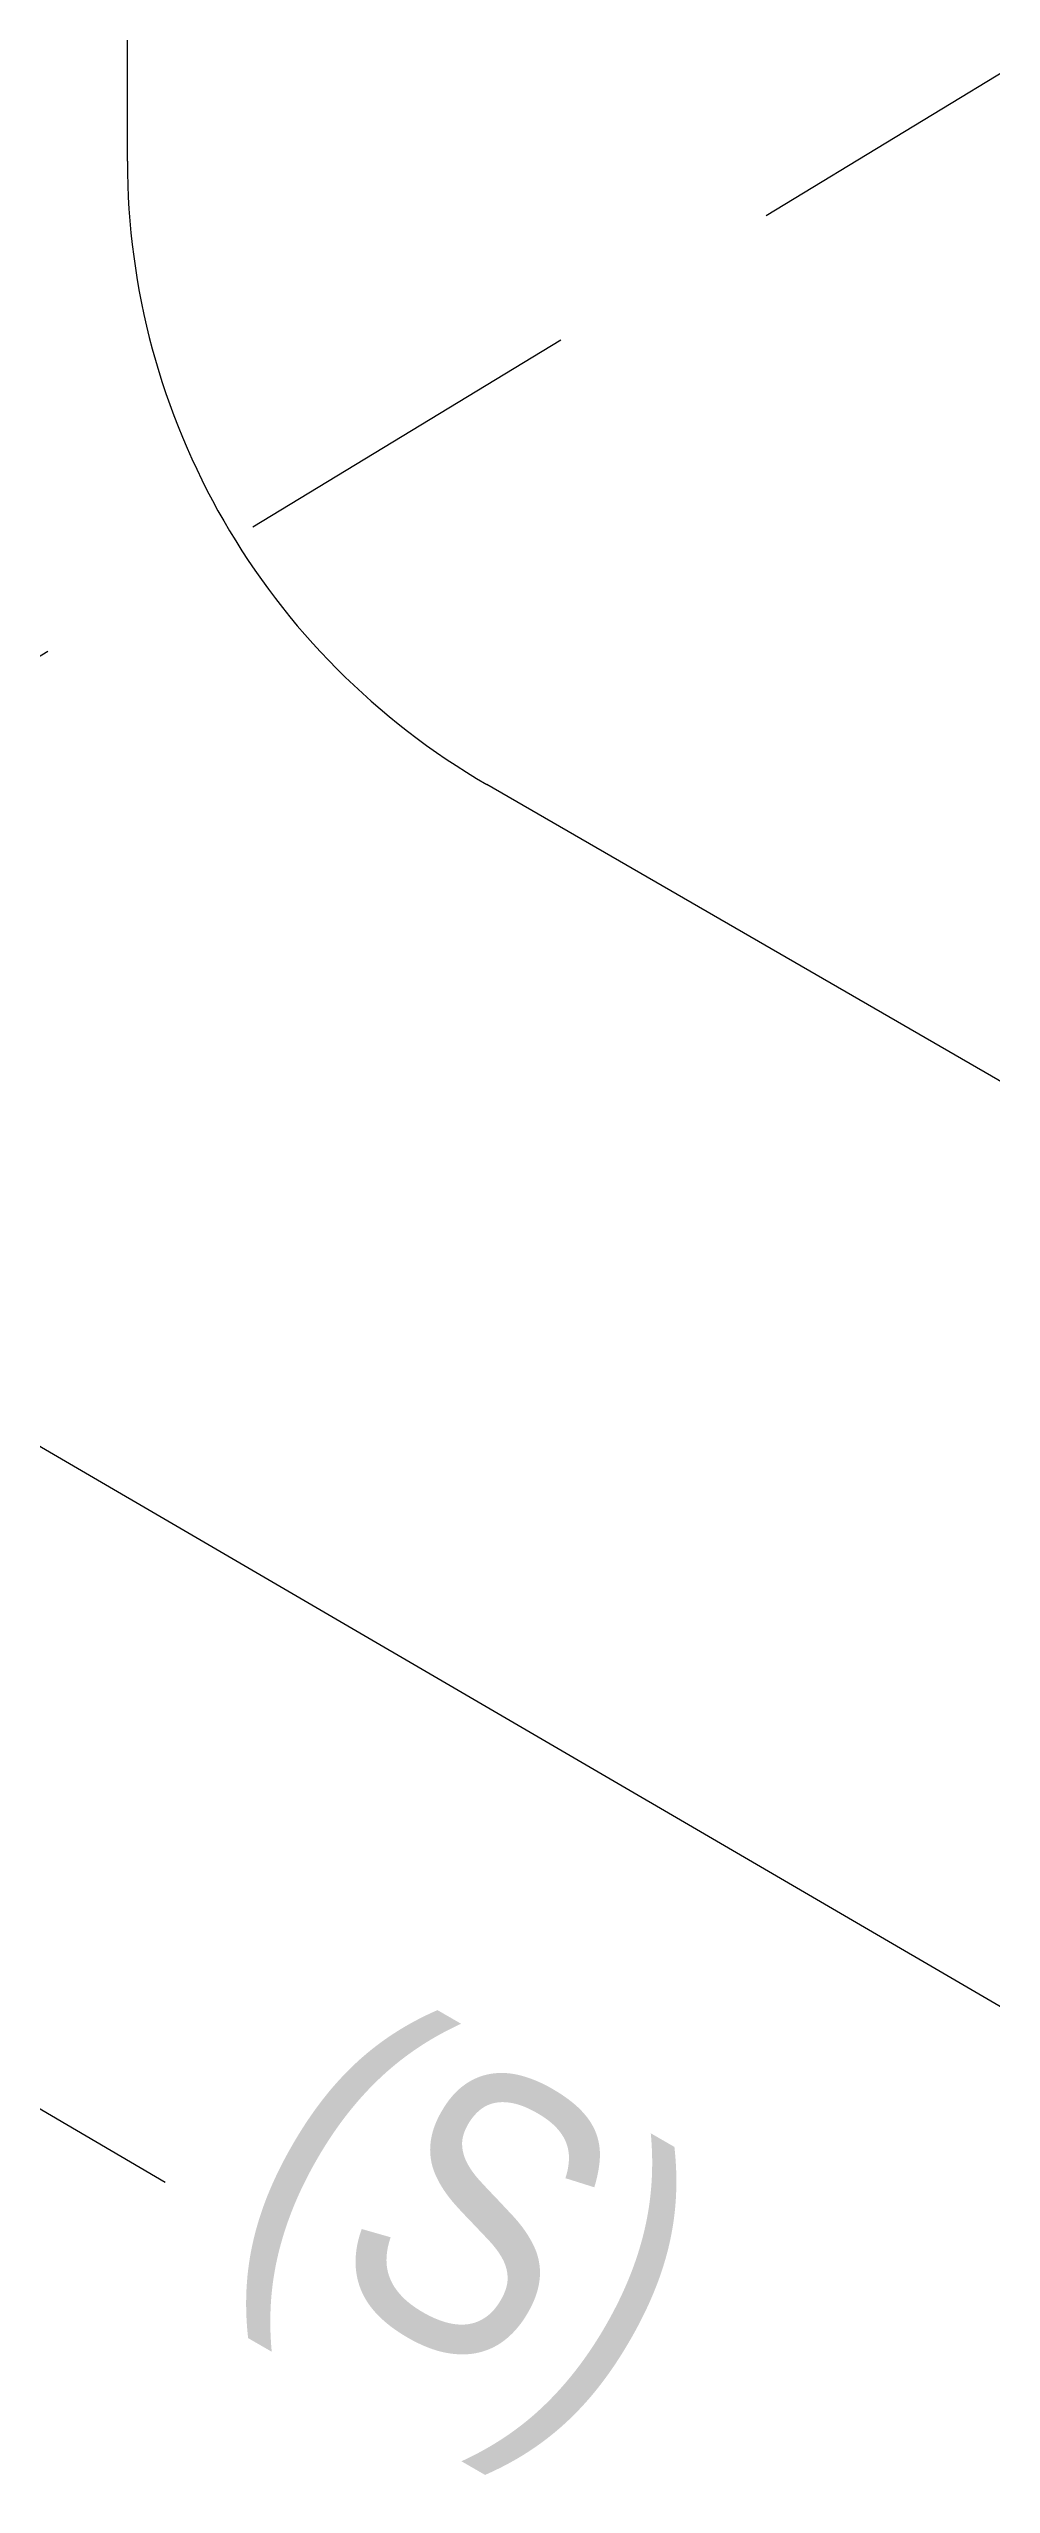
# Model space of a CAD drawing. Extents: x -1392 to 5791, y -3809 to 1722.
# Drawn here: x 881.2 to 904.8, y 1104.2 to 1165 of the extents above; entities that cross this region are included whole.
import ezdxf

# ---------------------------------------------------------------- set-up
doc = ezdxf.new("R2010")
doc.units = 0
doc.header["$MEASUREMENT"] = 0
doc.linetypes.add('AI-Linetype-28', pattern=[15, 9, -6])
for name, color, linetype, lineweight in [('G-ANNO-TTLB', 7, 'Continuous', 0), ('TYVEK', 7, 'Continuous', 0), ('WALL SCRATCH', 7, 'Continuous', 0)]:
    doc.layers.add(name, color=color, linetype=linetype, lineweight=lineweight)

msp = doc.modelspace()

# ---------------------------------------------------------------- hatches: boundary and pattern name
at = {"layer": 'G-ANNO-TTLB', "true_color": 0xff00ff, "transparency": 33554687}
h = msp.add_hatch(color=6, dxfattribs=at)
edge = h.paths.add_edge_path()
edge.add_spline(control_points=[(1773.018, -796.5), (1773.018, -796.5), (-1156.5, -796.5), (-1156.5, -796.5), (-1156.5, -796.5), (-1156.5, 1660.5), (-1156.5, 1660.5), (-1156.5, 1660.5), (1773.018, 1660.5), (1773.018, 1660.5), (1773.018, 1660.5), (1773.018, -796.5), (1773.018, -796.5)], knot_values=[0, 0, 0, 0, 1, 1, 1, 2, 2, 2, 3, 3, 3, 4, 4, 4, 4], degree=3, periodic=0)
edge = h.paths.add_edge_path()
edge.add_spline(control_points=[(-1147.5, 1651.5), (-1147.5, 1651.5), (-1147.5, -787.5), (-1147.5, -787.5), (-1147.5, -787.5), (1764.018, -787.5), (1764.018, -787.5), (1764.018, -787.5), (1764.018, 1651.5), (1764.018, 1651.5), (1764.018, 1651.5), (-1147.5, 1651.5), (-1147.5, 1651.5)], knot_values=[0, 0, 0, 0, 1, 1, 1, 2, 2, 2, 3, 3, 3, 4, 4, 4, 4], degree=3, periodic=0)
edge.add_line((-1147.5, 1651.5), (-1147.5, 1651.5))

# ---------------------------------------------------------------- linework, layer by layer
at = {"layer": 'G-ANNO-TTLB'}
for points in [[(1773.018, -796.5), (1773.018, -796.5), (-1156.5, -796.5), (-1156.5, -796.5), (-1156.5, -796.5), (-1156.5, 1660.5), (-1156.5, 1660.5), (-1156.5, 1660.5), (1773.018, 1660.5), (1773.018, 1660.5), (1773.018, 1660.5), (1773.018, -796.5), (1773.018, -796.5)], [(-1147.5, 1651.5), (-1147.5, 1651.5), (-1147.5, -787.5), (-1147.5, -787.5), (-1147.5, -787.5), (1764.018, -787.5), (1764.018, -787.5), (1764.018, -787.5), (1764.018, 1651.5), (1764.018, 1651.5), (1764.018, 1651.5), (-1147.5, 1651.5), (-1147.5, 1651.5)]]:
    msp.add_open_spline(points, degree=3, knots=[0, 0, 0, 0, 1, 1, 1, 2, 2, 2, 3, 3, 3, 4, 4, 4, 4], dxfattribs=at)
at = {"layer": 'TYVEK', "color": 4, "lineweight": 25, "true_color": 0x00ffff}
for p, q in [((883.182, 1162.214), (883.182, 1205.82)), ((932.461, 1123.324), (892.169, 1146.633))]:
    msp.add_line(p, q, dxfattribs=at)
at = {"layer": 'TYVEK', "color": 18, "linetype": 'AI-Linetype-28', "lineweight": 25, "true_color": 0x000000}
msp.add_line((906.838, 1165.514), (848.99, 1130.414), dxfattribs=at)
at = {"layer": 'TYVEK', "color": 1, "lineweight": 25, "true_color": 0xff0000}
msp.add_line((850.802, 1131.193), (884.13, 1111.703), dxfattribs=at)
at = {"layer": 'TYVEK', "color": 4, "lineweight": 25, "true_color": 0x00ffff}
msp.add_open_spline([(883.182, 1162.214), (883.182, 1155.788), (886.607, 1149.85), (892.169, 1146.633)], degree=3, dxfattribs=at)
at = {"layer": 'WALL SCRATCH', "color": 18, "lineweight": 25, "true_color": 0x000000}
msp.add_line((866.564, 1138.508), (1035.848, 1039.765), dxfattribs=at)
at = {"layer": 'WALL SCRATCH', "color": 1, "lineweight": 25, "true_color": 0xff0000}
msp.add_lwpolyline([(903.414, 1121.672)], dxfattribs=at)

# ---------------------------------------------------------------- texts
at = {"layer": 'TYVEK', "insert": (884.507, 1108.781), "char_height": 0.2, "attachment_point": 7, "rotation": 330.00013}
msp.add_mtext('\\C1;\\c255;\\FArial Narrow|b0|i0|c1;\\H6.989873;\\W1.007294;(S)', dxfattribs=at)

doc.saveas('drawing.dxf')
